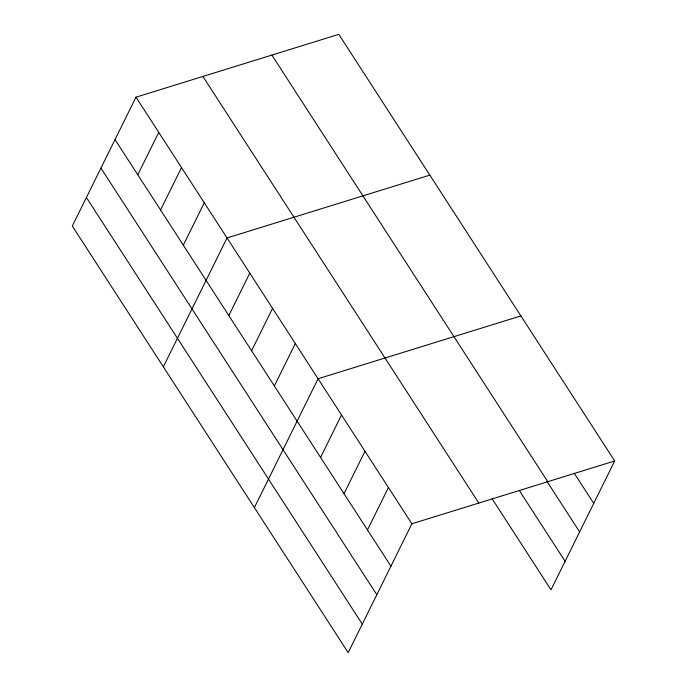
<?xml version="1.0" encoding="UTF-8"?>
<svg xmlns="http://www.w3.org/2000/svg" width="687" height="687" viewBox="0 0 687 687"><rect width="100%" height="100%" fill="white"/><g stroke="black" fill="none" stroke-linecap="round" stroke-linejoin="round"><path stroke-width="1.03" d="M135.992 97.176L72.307 226.032L348.189 652.65L411.882 523.786L614.693 460.968L338.811 34.35L135.992 97.176L411.882 523.786M137.795 174.781L158.757 132.368M160.552 209.973L181.514 167.559M183.317 245.173L204.279 202.759M163.351 366.815L227.036 237.951L429.847 175.133M228.84 315.565L249.793 273.151M251.597 350.756L272.559 308.343M274.353 385.957L295.316 343.543M254.388 507.599L318.081 378.735L520.892 315.917M320.571 457.413L341.525 415M344.015 493.678L364.977 451.265M367.468 529.935L388.43 487.53M614.693 460.968L551.008 589.824L492.09 498.728M574.289 473.309L593.731 503.373M271.88 55.08L547.762 481.699M547.032 481.493L579.63 531.91M519.346 490.544L565.109 561.296M202.923 76.437L478.805 503.056M115.03 139.581L390.92 566.2M100.937 168.109L376.82 594.727M86.407 197.504L362.289 624.122"/></g></svg>
